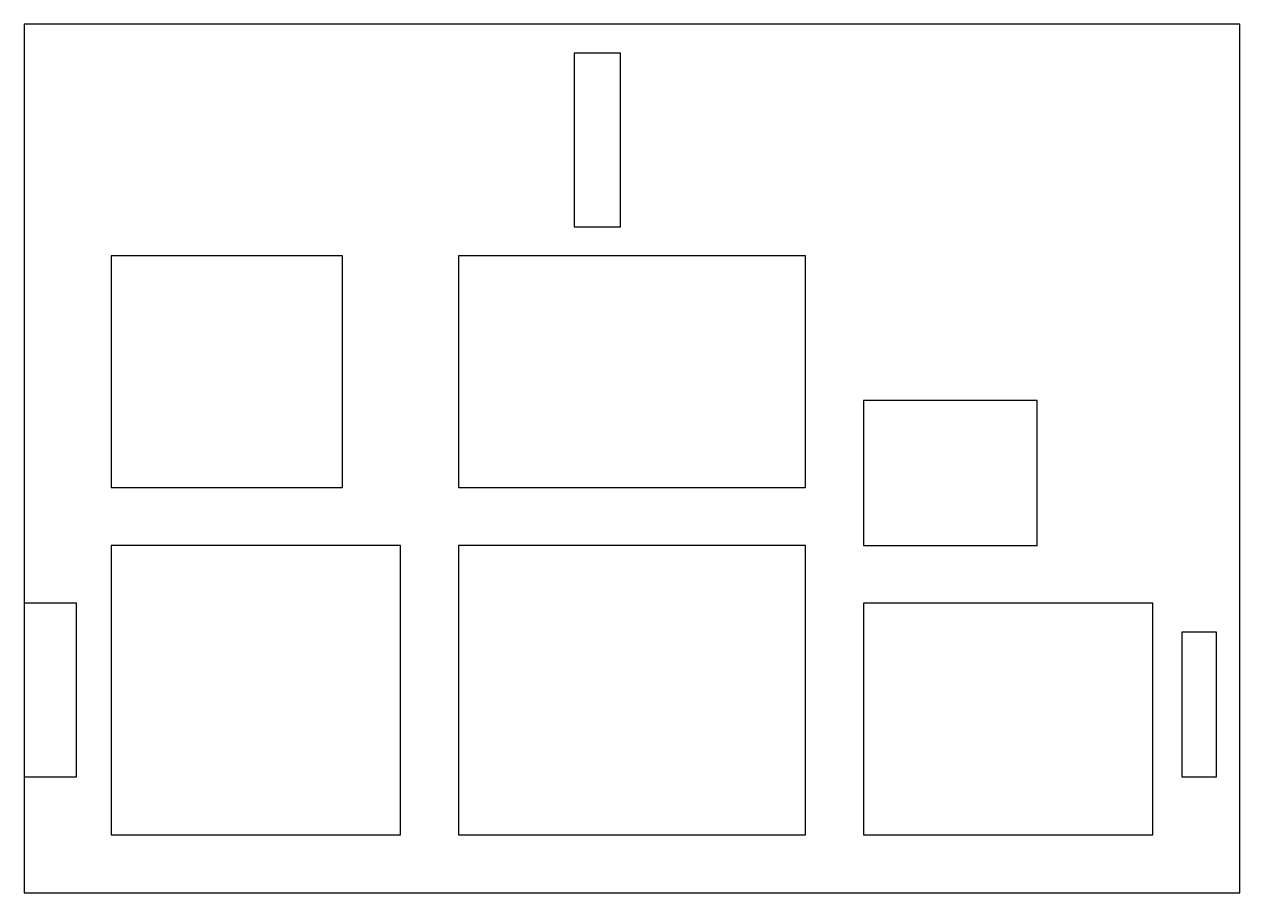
# Model space of a CAD drawing. Header units: metres. Extents: x -15 to 27, y -2 to 28.
import ezdxf

# ---------------------------------------------------------------- set-up
doc = ezdxf.new("R2010")
doc.units = ezdxf.units.M
for name, color, linetype in [('ROOMS', 3, 'Continuous'), ('STAIRS', 1, 'Continuous'), ('WALLS', 7, 'Continuous')]:
    doc.layers.add(name, color=color, linetype=linetype)

msp = doc.modelspace()

# ---------------------------------------------------------------- linework, layer by layer
at = {"layer": 'ROOMS'}
for points in [[(-12, 12), (-4, 12), (-4, 20), (-12, 20), (-12, 12)], [(0, 12), (12, 12), (12, 20), (0, 20), (0, 12)], [(14, 10), (20, 10), (20, 15), (14, 15), (14, 10)], [(-12, 0), (-2, 0), (-2, 10), (-12, 10), (-12, 0)], [(0, 0), (12, 0), (12, 10), (0, 10), (0, 0)], [(14, 0), (24, 0), (24, 8), (14, 8), (14, 0)]]:
    msp.add_lwpolyline(points, dxfattribs=at)
at = {"layer": 'STAIRS'}
for points in [[(4, 21), (5.6, 21), (5.6, 27), (4, 27), (4, 21)], [(-15, 2), (-13.2, 2), (-13.2, 8), (-15, 8), (-15, 2)], [(25, 2), (26.2, 2), (26.2, 7), (25, 7), (25, 2)]]:
    msp.add_lwpolyline(points, dxfattribs=at)
at = {"layer": 'WALLS'}
msp.add_lwpolyline([(-15, -2), (27, -2), (27, 28), (-15, 28), (-15, -2)], dxfattribs=at)

doc.saveas('drawing.dxf')
